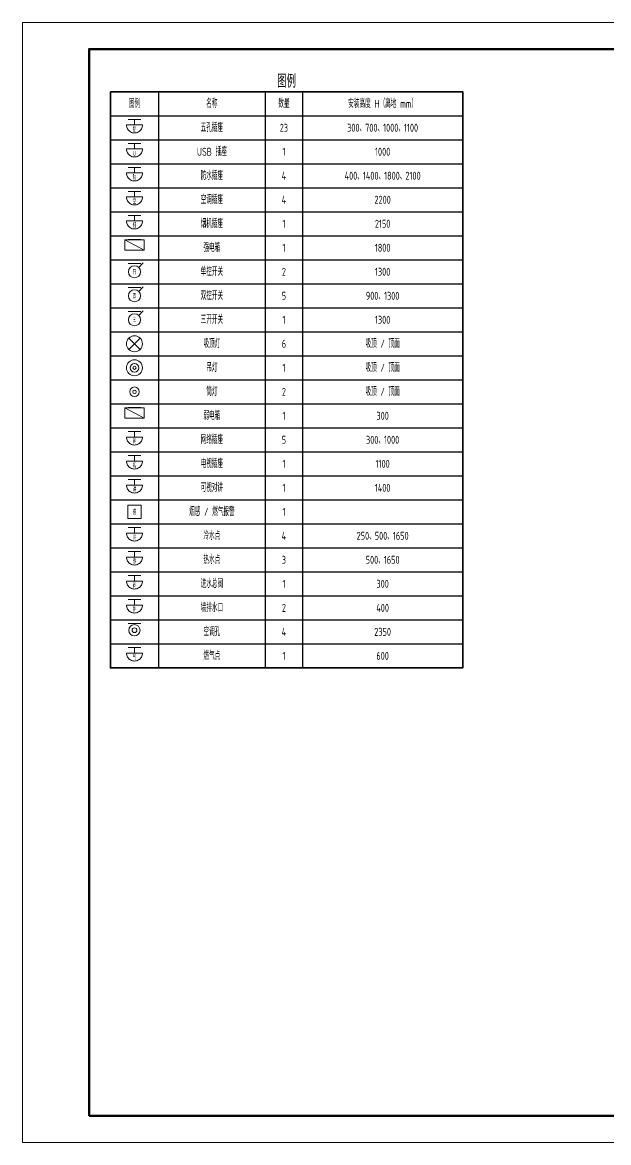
# Model space of a CAD drawing. Header units: millimetres. Extents: x -26062 to 33338, y -26608 to 15392.
# Drawn here: x -26062 to -4094, y -26608 to 15392 of the extents above; entities that cross this region are included whole.
import ezdxf
from ezdxf.enums import TextEntityAlignment as Align

# ---------------------------------------------------------------- set-up
doc = ezdxf.new("R2010")
doc.units = ezdxf.units.MM
doc.header["$LTSCALE"] = 100
for name, color, linetype, lineweight in [('ANNO', 7, 'CONTINUOUS', 25), ('ELEC', 6, 'CONTINUOUS', 18), ('FRAME', 7, 'CONTINUOUS', 70), ('TITLE', 7, 'CONTINUOUS', 18)]:
    doc.layers.add(name, color=color, linetype=linetype, lineweight=lineweight)
doc.styles.add('HZ', font='gbenor.shx', dxfattribs={"width": 0.7, "bigfont": 'gbcbig.shx'})

msp = doc.modelspace()

# ---------------------------------------------------------------- linework, layer by layer
at = {"layer": 'ANNO'}
for p, q in [((-20962, 12792.01), (-20962, -8807.99)), ((-16962, 12792.01), (-16962, -8807.99)), ((-15562, 12792.01), (-15562, -8807.99)), ((-22762, 11892.01), (-9562, 11892.01)), ((-22762, 10992.01), (-9562, 10992.01)), ((-22762, 10092.01), (-9562, 10092.01)), ((-22762, 9192.01), (-9562, 9192.01)), ((-22762, 8292.01), (-9562, 8292.01)), ((-22762, 7392.01), (-9562, 7392.01)), ((-22762, 6492.01), (-9562, 6492.01)), ((-22762, 5592.01), (-9562, 5592.01)), ((-22762, 4692.01), (-9562, 4692.01)), ((-22762, 3792.01), (-9562, 3792.01)), ((-22762, 2892.01), (-9562, 2892.01)), ((-22762, 1992.01), (-9562, 1992.01)), ((-22762, 1092.01), (-9562, 1092.01)), ((-22762, 192.01), (-9562, 192.01)), ((-22762, -707.99), (-9562, -707.99)), ((-22762, -1607.99), (-9562, -1607.99)), ((-22762, -2507.99), (-9562, -2507.99)), ((-22762, -3407.99), (-9562, -3407.99)), ((-22762, -4307.99), (-9562, -4307.99)), ((-22762, -5207.99), (-9562, -5207.99)), ((-22762, -6107.99), (-9562, -6107.99)), ((-22762, -7007.99), (-9562, -7007.99)), ((-22762, -7907.99), (-9562, -7907.99))]:
    msp.add_line(p, q, dxfattribs=at)
at = {"layer": 'ANNO', "lineweight": 35}
msp.add_lwpolyline([(-22762, 12792.01), (-9562, 12792.01), (-9562, -8807.99), (-22762, -8807.99)], close=True, dxfattribs=at)
at = {"layer": 'ELEC'}
for p, q in [((-22102, 11757.01), (-21622, 11757.01)), ((-21862, 11547.01), (-21862, 11757.01)), ((-22102, 10857.01), (-21622, 10857.01)), ((-21862, 10647.01), (-21862, 10857.01)), ((-22102, 9957.01), (-21622, 9957.01)), ((-21862, 9747.01), (-21862, 9957.01)), ((-22102, 9057.01), (-21622, 9057.01)), ((-21862, 8847.01), (-21862, 9057.01)), ((-22102, 8157.01), (-21622, 8157.01)), ((-21862, 7947.01), (-21862, 8157.01)), ((-22102, 7257.01), (-21622, 7257.01)), ((-22102, 6357.01), (-21622, 6357.01)), ((-21712, 6192.01), (-21532, 6372.01)), ((-21712, 5292.01), (-21532, 5472.01)), ((-22102, 5457.01), (-21622, 5457.01)), ((-22102, 4557.01), (-21622, 4557.01)), ((-21712, 4392.01), (-21532, 4572.01)), ((-22072, 3552.01), (-21652, 3132.01)), ((-21652, 3552.01), (-22072, 3132.01)), ((-22102, 957.01), (-21622, 957.01)), ((-22102, 57.01), (-21622, 57.01)), ((-21862, -152.99), (-21862, 57.01)), ((-22102, -842.99), (-21622, -842.99)), ((-21862, -1052.99), (-21862, -842.99)), ((-22102, -1742.99), (-21622, -1742.99)), ((-21862, -1952.99), (-21862, -1742.99)), ((-22102, -3542.99), (-21622, -3542.99)), ((-21862, -3752.99), (-21862, -3542.99)), ((-22102, -4442.99), (-21622, -4442.99)), ((-21862, -4652.99), (-21862, -4442.99)), ((-22102, -5342.99), (-21622, -5342.99)), ((-21862, -5552.99), (-21862, -5342.99)), ((-22102, -6242.99), (-21622, -6242.99)), ((-21862, -6452.99), (-21862, -6242.99)), ((-22102, -7142.99), (-21622, -7142.99)), ((-22102, -8042.99), (-21622, -8042.99)), ((-21862, -8252.99), (-21862, -8042.99))]:
    msp.add_line(p, q, dxfattribs=at)
for points in [[(-22162, 11547.01), (-21562, 11547.01), (-21564.57, 11507.85), (-21572.22, 11469.36), (-21584.84, 11432.2), (-21602.19, 11397.01), (-21623.99, 11364.38), (-21649.87, 11334.88), (-21679.37, 11309), (-21712, 11287.2), (-21747.19, 11269.84), (-21784.35, 11257.23), (-21822.84, 11249.57), (-21862, 11247.01), (-21901.16, 11249.57), (-21939.65, 11257.23), (-21976.81, 11269.84), (-22012, 11287.2), (-22044.63, 11309), (-22074.13, 11334.88), (-22100.01, 11364.38), (-22121.81, 11397.01), (-22139.16, 11432.2), (-22151.78, 11469.36), (-22159.43, 11507.85)], [(-22162, 10647.01), (-21562, 10647.01), (-21564.57, 10607.85), (-21572.22, 10569.36), (-21584.84, 10532.2), (-21602.19, 10497.01), (-21623.99, 10464.38), (-21649.87, 10434.88), (-21679.37, 10409), (-21712, 10387.2), (-21747.19, 10369.84), (-21784.35, 10357.23), (-21822.84, 10349.57), (-21862, 10347.01), (-21901.16, 10349.57), (-21939.65, 10357.23), (-21976.81, 10369.84), (-22012, 10387.2), (-22044.63, 10409), (-22074.13, 10434.88), (-22100.01, 10464.38), (-22121.81, 10497.01), (-22139.16, 10532.2), (-22151.78, 10569.36), (-22159.43, 10607.85)], [(-22162, 9747.01), (-21562, 9747.01), (-21564.57, 9707.85), (-21572.22, 9669.36), (-21584.84, 9632.2), (-21602.19, 9597.01), (-21623.99, 9564.38), (-21649.87, 9534.88), (-21679.37, 9509), (-21712, 9487.2), (-21747.19, 9469.84), (-21784.35, 9457.23), (-21822.84, 9449.57), (-21862, 9447.01), (-21901.16, 9449.57), (-21939.65, 9457.23), (-21976.81, 9469.84), (-22012, 9487.2), (-22044.63, 9509), (-22074.13, 9534.88), (-22100.01, 9564.38), (-22121.81, 9597.01), (-22139.16, 9632.2), (-22151.78, 9669.36), (-22159.43, 9707.85)], [(-22162, 8847.01), (-21562, 8847.01), (-21564.57, 8807.85), (-21572.22, 8769.36), (-21584.84, 8732.2), (-21602.19, 8697.01), (-21623.99, 8664.38), (-21649.87, 8634.88), (-21679.37, 8609), (-21712, 8587.2), (-21747.19, 8569.84), (-21784.35, 8557.23), (-21822.84, 8549.57), (-21862, 8547.01), (-21901.16, 8549.57), (-21939.65, 8557.23), (-21976.81, 8569.84), (-22012, 8587.2), (-22044.63, 8609), (-22074.13, 8634.88), (-22100.01, 8664.38), (-22121.81, 8697.01), (-22139.16, 8732.2), (-22151.78, 8769.36), (-22159.43, 8807.85)], [(-22162, 7947.01), (-21562, 7947.01), (-21564.57, 7907.85), (-21572.22, 7869.36), (-21584.84, 7832.2), (-21602.19, 7797.01), (-21623.99, 7764.38), (-21649.87, 7734.88), (-21679.37, 7709), (-21712, 7687.2), (-21747.19, 7669.84), (-21784.35, 7657.23), (-21822.84, 7649.57), (-21862, 7647.01), (-21901.16, 7649.57), (-21939.65, 7657.23), (-21976.81, 7669.84), (-22012, 7687.2), (-22044.63, 7709), (-22074.13, 7734.88), (-22100.01, 7764.38), (-22121.81, 7797.01), (-22139.16, 7832.2), (-22151.78, 7869.36), (-22159.43, 7907.85)], [(-22222, 7242.01), (-21502, 7242.01), (-21502, 6852.01), (-22222, 6852.01)], [(-22222, 7242.01), (-21502, 7242.01), (-21502, 6852.01)], [(-22222, 942.01), (-21502, 942.01), (-21502, 552.01), (-22222, 552.01)], [(-22222, 942.01), (-21502, 942.01), (-21502, 552.01)], [(-22162, -152.99), (-21562, -152.99), (-21564.57, -192.15), (-21572.22, -230.64), (-21584.84, -267.8), (-21602.19, -302.99), (-21623.99, -335.62), (-21649.87, -365.12), (-21679.37, -391), (-21712, -412.8), (-21747.19, -430.16), (-21784.35, -442.77), (-21822.84, -450.43), (-21862, -452.99), (-21901.16, -450.43), (-21939.65, -442.77), (-21976.81, -430.16), (-22012, -412.8), (-22044.63, -391), (-22074.13, -365.12), (-22100.01, -335.62), (-22121.81, -302.99), (-22139.16, -267.8), (-22151.78, -230.64), (-22159.43, -192.15)], [(-22162, -1052.99), (-21562, -1052.99), (-21564.57, -1092.15), (-21572.22, -1130.64), (-21584.84, -1167.8), (-21602.19, -1202.99), (-21623.99, -1235.62), (-21649.87, -1265.12), (-21679.37, -1291), (-21712, -1312.8), (-21747.19, -1330.16), (-21784.35, -1342.77), (-21822.84, -1350.43), (-21862, -1352.99), (-21901.16, -1350.43), (-21939.65, -1342.77), (-21976.81, -1330.16), (-22012, -1312.8), (-22044.63, -1291), (-22074.13, -1265.12), (-22100.01, -1235.62), (-22121.81, -1202.99), (-22139.16, -1167.8), (-22151.78, -1130.64), (-22159.43, -1092.15)], [(-22162, -1952.99), (-21562, -1952.99), (-21564.57, -1992.15), (-21572.22, -2030.64), (-21584.84, -2067.8), (-21602.19, -2102.99), (-21623.99, -2135.62), (-21649.87, -2165.12), (-21679.37, -2191), (-21712, -2212.8), (-21747.19, -2230.16), (-21784.35, -2242.77), (-21822.84, -2250.43), (-21862, -2252.99), (-21901.16, -2250.43), (-21939.65, -2242.77), (-21976.81, -2230.16), (-22012, -2212.8), (-22044.63, -2191), (-22074.13, -2165.12), (-22100.01, -2135.62), (-22121.81, -2102.99), (-22139.16, -2067.8), (-22151.78, -2030.64), (-22159.43, -1992.15)], [(-22117, -2702.99), (-21607, -2702.99), (-21607, -3212.99), (-22117, -3212.99)], [(-22162, -3752.99), (-21562, -3752.99), (-21564.57, -3792.15), (-21572.22, -3830.64), (-21584.84, -3867.8), (-21602.19, -3902.99), (-21623.99, -3935.62), (-21649.87, -3965.12), (-21679.37, -3991), (-21712, -4012.8), (-21747.19, -4030.16), (-21784.35, -4042.77), (-21822.84, -4050.43), (-21862, -4052.99), (-21901.16, -4050.43), (-21939.65, -4042.77), (-21976.81, -4030.16), (-22012, -4012.8), (-22044.63, -3991), (-22074.13, -3965.12), (-22100.01, -3935.62), (-22121.81, -3902.99), (-22139.16, -3867.8), (-22151.78, -3830.64), (-22159.43, -3792.15)], [(-22162, -4652.99), (-21562, -4652.99), (-21564.57, -4692.15), (-21572.22, -4730.64), (-21584.84, -4767.8), (-21602.19, -4802.99), (-21623.99, -4835.62), (-21649.87, -4865.12), (-21679.37, -4891), (-21712, -4912.8), (-21747.19, -4930.16), (-21784.35, -4942.77), (-21822.84, -4950.43), (-21862, -4952.99), (-21901.16, -4950.43), (-21939.65, -4942.77), (-21976.81, -4930.16), (-22012, -4912.8), (-22044.63, -4891), (-22074.13, -4865.12), (-22100.01, -4835.62), (-22121.81, -4802.99), (-22139.16, -4767.8), (-22151.78, -4730.64), (-22159.43, -4692.15)], [(-22162, -5552.99), (-21562, -5552.99), (-21564.57, -5592.15), (-21572.22, -5630.64), (-21584.84, -5667.8), (-21602.19, -5702.99), (-21623.99, -5735.62), (-21649.87, -5765.12), (-21679.37, -5791), (-21712, -5812.8), (-21747.19, -5830.16), (-21784.35, -5842.77), (-21822.84, -5850.43), (-21862, -5852.99), (-21901.16, -5850.43), (-21939.65, -5842.77), (-21976.81, -5830.16), (-22012, -5812.8), (-22044.63, -5791), (-22074.13, -5765.12), (-22100.01, -5735.62), (-22121.81, -5702.99), (-22139.16, -5667.8), (-22151.78, -5630.64), (-22159.43, -5592.15)], [(-22162, -6452.99), (-21562, -6452.99), (-21564.57, -6492.15), (-21572.22, -6530.64), (-21584.84, -6567.8), (-21602.19, -6602.99), (-21623.99, -6635.62), (-21649.87, -6665.12), (-21679.37, -6691), (-21712, -6712.8), (-21747.19, -6730.16), (-21784.35, -6742.77), (-21822.84, -6750.43), (-21862, -6752.99), (-21901.16, -6750.43), (-21939.65, -6742.77), (-21976.81, -6730.16), (-22012, -6712.8), (-22044.63, -6691), (-22074.13, -6665.12), (-22100.01, -6635.62), (-22121.81, -6602.99), (-22139.16, -6567.8), (-22151.78, -6530.64), (-22159.43, -6492.15)], [(-22162, -8252.99), (-21562, -8252.99), (-21564.57, -8292.15), (-21572.22, -8330.64), (-21584.84, -8367.8), (-21602.19, -8402.99), (-21623.99, -8435.62), (-21649.87, -8465.12), (-21679.37, -8491), (-21712, -8512.8), (-21747.19, -8530.16), (-21784.35, -8542.77), (-21822.84, -8550.43), (-21862, -8552.99), (-21901.16, -8550.43), (-21939.65, -8542.77), (-21976.81, -8530.16), (-22012, -8512.8), (-22044.63, -8491), (-22074.13, -8465.12), (-22100.01, -8435.62), (-22121.81, -8402.99), (-22139.16, -8367.8), (-22151.78, -8330.64), (-22159.43, -8292.15)]]:
    msp.add_lwpolyline(points, close=True, dxfattribs=at)
for centre, radius in [((-21862, 6042.01), 225), ((-21862, 5142.01), 225), ((-21862, 4242.01), 225), ((-21862, 3342.01), 300), ((-21862, 2442.01), 300), ((-21862, 2442.01), 165), ((-21862, 2442.01), 60), ((-21862, 1542.01), 180), ((-21862, 1542.01), 66), ((-21862, -7397.99), 210), ((-21862, -7397.99), 90)]:
    msp.add_circle(centre, radius, dxfattribs=at)
at = {"layer": 'FRAME', "lineweight": 70}
msp.add_lwpolyline([(-23562, -25607.99), (32338, -25607.99), (32338, 14392.01), (-23562, 14392.01)], close=True, dxfattribs=at)
at = {"layer": 'TITLE'}
msp.add_lwpolyline([(-26062, -26607.99), (33338, -26607.99), (33338, 15392.01), (-26062, 15392.01)], close=True, dxfattribs=at)

# ---------------------------------------------------------------- texts
at = {"layer": 'ANNO', "style": 'HZ', "width": 0.7}
for s, height, p in [('图例', 500, (-16162, 13192.01)), ('图例', 300, (-21862, 12342.01)), ('名称', 300, (-18962, 12342.01)), ('数量', 300, (-16262, 12342.01)), ('安装高度 H（离地 mm）', 300, (-12562, 12342.01)), ('五孔插座', 300, (-18962, 11442.01)), ('23', 300, (-16262, 11442.01)), ('300、700、1000、1100', 300, (-12562, 11442.01)), ('USB 插座', 300, (-18962, 10542.01)), ('1', 300, (-16262, 10542.01)), ('1000', 300, (-12562, 10542.01)), ('防水插座', 300, (-18962, 9642.01)), ('4', 300, (-16262, 9642.01)), ('400、1400、1800、2100', 300, (-12562, 9642.01)), ('空调插座', 300, (-18962, 8742.01)), ('4', 300, (-16262, 8742.01)), ('2200', 300, (-12562, 8742.01)), ('烟机插座', 300, (-18962, 7842.01)), ('1', 300, (-16262, 7842.01)), ('2150', 300, (-12562, 7842.01)), ('强电箱', 300, (-18962, 6942.01)), ('1', 300, (-16262, 6942.01)), ('1800', 300, (-12562, 6942.01)), ('单控开关', 300, (-18962, 6042.01)), ('2', 300, (-16262, 6042.01)), ('1300', 300, (-12562, 6042.01)), ('双控开关', 300, (-18962, 5142.01)), ('5', 300, (-16262, 5142.01)), ('900、1300', 300, (-12562, 5142.01)), ('三开开关', 300, (-18962, 4242.01)), ('1', 300, (-16262, 4242.01)), ('1300', 300, (-12562, 4242.01)), ('吸顶灯', 300, (-18962, 3342.01)), ('6', 300, (-16262, 3342.01)), ('吸顶 / 顶面', 300, (-12562, 3342.01)), ('吊灯', 300, (-18962, 2442.01)), ('1', 300, (-16262, 2442.01)), ('吸顶 / 顶面', 300, (-12562, 2442.01)), ('筒灯', 300, (-18962, 1542.01)), ('2', 300, (-16262, 1542.01)), ('吸顶 / 顶面', 300, (-12562, 1542.01)), ('弱电箱', 300, (-18962, 642.01)), ('1', 300, (-16262, 642.01)), ('300', 300, (-12562, 642.01)), ('网络插座', 300, (-18962, -257.99)), ('5', 300, (-16262, -257.99)), ('300、1000', 300, (-12562, -257.99)), ('电视插座', 300, (-18962, -1157.99)), ('1', 300, (-16262, -1157.99)), ('1100', 300, (-12562, -1157.99)), ('可视对讲', 300, (-18962, -2057.99)), ('1', 300, (-16262, -2057.99)), ('1400', 300, (-12562, -2057.99)), ('烟感 / 燃气报警', 300, (-18962, -2957.99)), ('1', 300, (-16262, -2957.99)), ('冷水点', 300, (-18962, -3857.99)), ('4', 300, (-16262, -3857.99)), ('250、500、1650', 300, (-12562, -3857.99)), ('热水点', 300, (-18962, -4757.99)), ('3', 300, (-16262, -4757.99)), ('500、1650', 300, (-12562, -4757.99)), ('进水总阀', 300, (-18962, -5657.99)), ('1', 300, (-16262, -5657.99)), ('300', 300, (-12562, -5657.99)), ('墙排水口', 300, (-18962, -6557.99)), ('2', 300, (-16262, -6557.99)), ('400', 300, (-12562, -6557.99)), ('空调孔', 300, (-18962, -7457.99)), ('4', 300, (-16262, -7457.99)), ('2350', 300, (-12562, -7457.99)), ('燃气点', 300, (-18962, -8357.99)), ('1', 300, (-16262, -8357.99)), ('600', 300, (-12562, -8357.99))]:
    msp.add_text(s, height=height, dxfattribs=at).set_placement(p, align=Align.MIDDLE_CENTER)
at = {"layer": 'ELEC', "style": 'HZ', "width": 0.7}
for s, height, p in [('插', 172.8, (-21862, 11382.01)), ('U', 172.8, (-21862, 10482.01)), ('防', 172.8, (-21862, 9582.01)), ('空', 172.8, (-21862, 8682.01)), ('烟', 172.8, (-21862, 7782.01)), ('开', 172.8, (-21862, 6027.01)), ('双', 172.8, (-21862, 5127.01)), ('三', 172.8, (-21862, 4227.01)), ('网', 172.8, (-21862, -317.99)), ('视', 172.8, (-21862, -1217.99)), ('讲', 172.8, (-21862, -2117.99)), ('感', 183.6, (-21862, -2972.99)), ('冷', 172.8, (-21862, -3917.99)), ('热', 172.8, (-21862, -4817.99)), ('阀', 172.8, (-21862, -5717.99)), ('排', 172.8, (-21862, -6617.99)), ('气', 172.8, (-21862, -8417.99))]:
    msp.add_text(s, height=height, dxfattribs=at).set_placement(p, align=Align.MIDDLE_CENTER)

doc.saveas('drawing.dxf')
